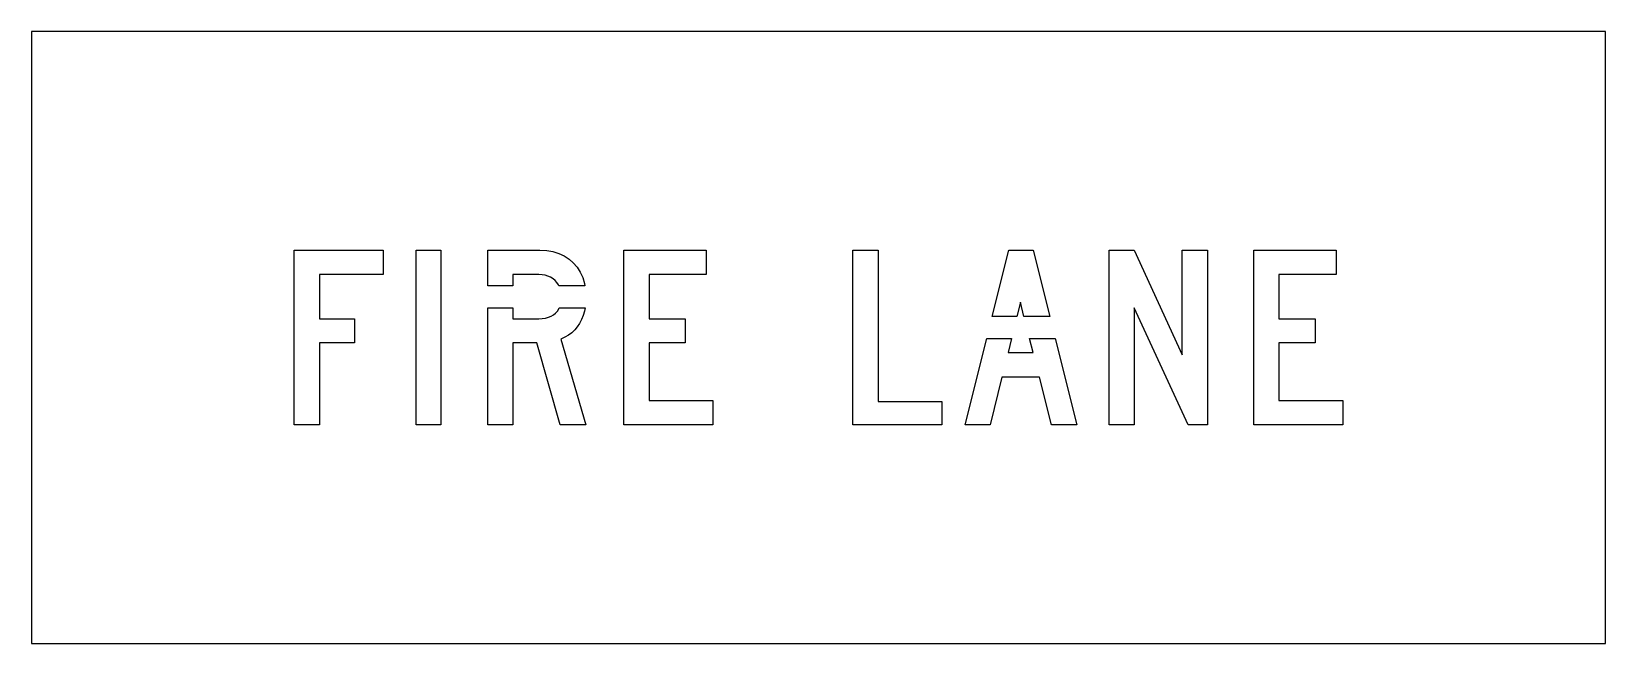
# Model space of a CAD drawing. Extents: x 0 to 36, y 0 to 14.
import ezdxf

# ---------------------------------------------------------------- set-up
doc = ezdxf.new("R2010")
doc.units = 0
doc.layers.add('CUT', color=7, linetype='Continuous')
doc.layers.add('OUTSIDE', color=1, linetype='Continuous')

msp = doc.modelspace()

# ---------------------------------------------------------------- linework, layer by layer
at = {"layer": 'CUT'}
for points in [[(7.3844, 6.8808), (6.5844, 6.8808), (6.5844, 5), (6.0092, 5), (6.0092, 9), (8.044, 9), (8.044, 8.4384), (6.5844, 8.4384), (6.5844, 7.428), (7.3844, 7.428)], [(8.7983, 5), (8.7983, 9), (9.3595, 9), (9.3595, 5)], [(11.8734, 8.3764), (11.813, 8.4032), (11.747, 8.4228), (11.6766, 8.4344), (11.6014, 8.4384), (11.0118, 8.4384), (11.0118, 8.1842), (10.4366, 8.1842), (10.4366, 9), (11.6294, 9), (11.783, 8.9912), (11.9266, 8.966), (12.0602, 8.924), (12.183, 8.8668), (12.2942, 8.7948), (12.3926, 8.7088), (12.4782, 8.6092), (12.5494, 8.4968), (12.6066, 8.3724), (12.6478, 8.2364), (12.657, 8.1842), (12.063, 8.1842), (12.0546, 8.2016), (12.019, 8.2548), (11.977, 8.3016), (11.9282, 8.3424)], [(14.1238, 8.4384), (14.1238, 7.428), (14.9518, 7.428), (14.9518, 6.8808), (14.1238, 6.8808), (14.1238, 5.5616), (15.5834, 5.5616), (15.5834, 5), (13.5486, 5), (13.5486, 9), (15.429, 9), (15.429, 8.4384)], [(19.3621, 5.5332), (20.8217, 5.5332), (20.8217, 5), (18.7869, 5), (18.7869, 9), (19.3621, 9)], [(22.9114, 9), (23.2893, 7.4826), (22.6997, 7.4826), (22.6166, 7.8072), (22.5374, 7.4826), (21.9718, 7.4826), (22.3498, 9)], [(24.6477, 5), (24.6477, 9), (25.2229, 9), (26.3177, 6.6), (26.3177, 9), (26.8933, 9), (26.8933, 5), (26.4581, 5), (25.2229, 7.6808), (25.2229, 5)], [(29.8364, 8.4384), (28.5312, 8.4384), (28.5312, 7.428), (29.3592, 7.428), (29.3592, 6.8808), (28.5312, 6.8808), (28.5312, 5.5616), (29.9908, 5.5616), (29.9908, 5), (27.956, 5), (27.956, 9), (29.8364, 9)], [(11.0118, 7.6822), (11.0118, 7.428), (11.6014, 7.428), (11.6822, 7.432), (11.757, 7.4432), (11.8246, 7.4616), (11.8858, 7.4872), (11.9402, 7.52), (11.9874, 7.5596), (12.0278, 7.606), (12.061, 7.6588), (12.0713, 7.6822), (12.6613, 7.6822), (12.6454, 7.6004), (12.617, 7.5012), (12.5806, 7.4088), (12.5366, 7.3228), (12.4842, 7.244), (12.4242, 7.1724), (12.3566, 7.1084), (12.281, 7.0524), (12.1974, 7.0044), (12.1066, 6.9648), (12.6822, 5), (12.0926, 5), (11.5594, 6.8808), (11.0118, 6.8808), (11.0118, 5), (10.4366, 5), (10.4366, 7.6822)], [(22.4149, 6.9806), (22.3358, 6.656), (22.9114, 6.656), (22.8282, 6.9806), (23.4144, 6.9806), (23.9078, 5), (23.3322, 5), (23.0514, 6.0948), (22.1954, 6.0948), (21.9286, 5), (21.3534, 5), (21.8467, 6.9806)]]:
    msp.add_lwpolyline(points, close=True, dxfattribs=at)
at = {"layer": 'OUTSIDE'}
msp.add_lwpolyline([(0, 0), (36, 0), (36, 14), (0, 14)], close=True, dxfattribs=at)

doc.saveas('drawing.dxf')
